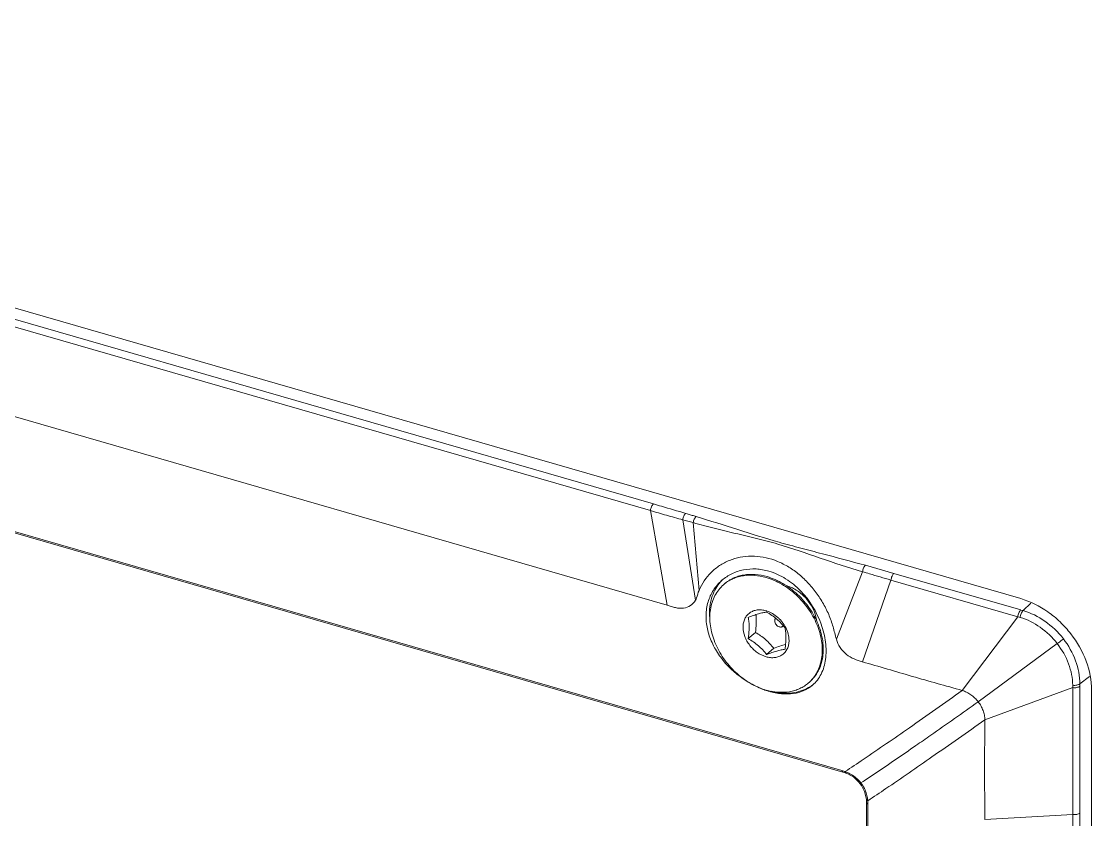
# Model space of a CAD drawing. Header units: millimetres. Extents: x 0 to 4009, y 0 to 2835.
# Drawn here: x 2814.8 to 2896.7, y 1996.7 to 2057.7 of the extents above; entities that cross this region are included whole.
import ezdxf

# ---------------------------------------------------------------- set-up
doc = ezdxf.new("R2010")
doc.units = ezdxf.units.MM
doc.layers.get('0').update_dxf_attribs({"lineweight": 13})

msp = doc.modelspace()

# ---------------------------------------------------------------- linework, layer by layer
for p, q in [((2891.261, 2013.574), (2738.424, 2057.694)), ((2766.864, 2048.612), (2863.174, 2020.81)), ((2862.948, 2020.3), (2766.638, 2048.103)), ((2763.458, 2042.161), (2864.227, 2013.071)), ((2877.573, 2000.434), (2752.321, 2036.591)), ((2877.667, 2000.314), (2752.415, 2036.471)), ((2862.948, 2020.3), (2864.227, 2013.071)), ((2866.387, 2013.446), (2865.416, 2019.598)), ((2866.663, 2014.198), (2866.214, 2019.381)), ((2879.383, 2016.124), (2881.561, 2015.501)), ((2877.165, 2010.472), (2879.164, 2015.632)), ((2879.155, 2008.745), (2881.339, 2014.995)), ((2881.339, 2014.995), (2891.034, 2012.191)), ((2881.561, 2015.501), (2891.264, 2012.703)), ((2891.263, 2012.702), (2891.44, 2012.652)), ((2891.439, 2012.652), (2892.039, 2013.226)), ((2891.034, 2012.191), (2886.793, 2006.548)), ((2891.036, 2012.192), (2891.217, 2012.138)), ((2870.426, 2010.518), (2870.972, 2010.991)), ((2894.056, 2010.133), (2888.013, 2005.686)), ((2872.379, 2009.774), (2871.832, 2009.301)), ((2896.527, 2007.621), (2895.786, 2007.051)), ((2888.522, 2004.319), (2895.243, 2006.767)), ((2895.244, 2006.768), (2895.242, 2006.95)), ((2895.247, 1997.071), (2895.243, 2006.767)), ((2895.785, 2006.875), (2895.786, 2007.051)), ((2895.787, 1997.176), (2895.785, 2006.875)), ((2896.684, 2006.585), (2896.684, 1898.786)), ((2877.889, 2000.24), (2878.033, 2000.181)), ((2879.044, 1999.481), (2879.204, 1999.588)), ((2879.204, 1999.588), (2879.284, 1999.641)), ((2879.443, 1998.354), (2879.458, 1998.227)), ((2879.458, 1998.227), (2879.458, 1998.227)), ((2879.458, 1998.227), (2879.468, 1998.008)), ((2879.468, 1917.793), (2879.468, 1998.008)), ((2879.576, 1997.853), (2879.576, 1917.638)), ((2895.247, 1997.071), (2888.514, 1996.683))]:
    msp.add_line(p, q)
for points in [[(2877.667, 2000.314), (2877.767, 2000.283), (2877.889, 2000.24)], [(2878.033, 2000.181), (2878.492, 1999.912), (2878.89, 1999.543), (2878.973, 1999.443)], [(2878.973, 1999.443), (2879.076, 1999.299), (2879.316, 1998.835), (2879.443, 1998.354)]]:
    msp.add_lwpolyline(points)
for centre, radius, start, end in [((2899.796, 2144.414), 129.465, 254.60005, 254.96601), ((2870.666, 2012.376), 3.439, 130.91355, 133.63845), ((2870.555, 2012.844), 3.012, 135.11255, 138.30468), ((2870.368, 2012.525), 2.796, 128.87051, 130.89384), ((2872.7, 2012.14), 2.499, 73.89687, 75.00681), ((2871.231, 2010.715), 2.008, 71.76499, 73.89106), ((2872.129, 2012.44), 4.668, 180.01383, 182.96513), ((2874.243, 2013.541), 7.409, 235.45783, 240.97619), ((2874.083, 2013.259), 7.085, 240.99861, 243.88633), ((2873.207, 2009.246), 2.797, 310.89415, 312.91566), ((2873.559, 2009.374), 2.997, 302.67518, 305.42254), ((2873.746, 2012.46), 6.217, 250.08395, 251.62769), ((2873.662, 2012.203), 5.947, 251.62172, 253.88727), ((2873.405, 2011.179), 4.848, 255.32925, 260.51776), ((2751.904, 2189.495), 227.233, 303.65444, 304.07693), ((2876.625, 1997.158), 3.411, 70.78003, 73.84852), ((2876.616, 1997.119), 3.451, 69.35187, 70.86126), ((2876.964, 1997.864), 2.631, 68.67112, 70.7202), ((2876.94, 1997.802), 2.698, 59.85337, 68.66419), ((2876.969, 1997.853), 2.639, 49.43866, 59.86002), ((2876.993, 1997.886), 2.598, 37.88923, 49.3694), ((2877.038, 1997.926), 2.539, 26.65453, 37.79171), ((2877.081, 1997.949), 2.49, 15.57978, 26.61979), ((2877.099, 1997.954), 2.471, 6.63894, 15.57538), ((2758.503, 2179.965), 218.461, 303.65272, 304.09217), ((2877.217, 1997.969), 2.352, 3.57515, 6.60626), ((2876.585, 1997.849), 2.992, 3.43463, 5.11875), ((2876.509, 1997.842), 3.068, 1.84873, 3.49335), ((2876.813, 1997.853), 2.763, 0.00208, 1.82479)]:
    msp.add_arc(centre, radius, start, end)
for points, knots in [([(2863.175, 2020.81), (2863.147, 2020.783), (2863.094, 2020.714), (2863.005, 2020.547), (2862.963, 2020.401), (2862.948, 2020.3)], [0, 0, 0, 0, 0.20739, 0.461132, 1, 1, 1, 1]), ([(2863.176, 2020.811), (2863.382, 2020.751), (2864.206, 2020.513), (2865.03, 2020.272), (2865.646, 2020.087)], [0, 0, 0, 0, 0.25033, 1, 1, 1, 1]), ([(2862.948, 2020.3), (2863.361, 2020.184), (2864.181, 2019.942), (2865.005, 2019.711), (2865.416, 2019.598)], [0, 0, 0, 0, 0.501339, 1, 1, 1, 1]), ([(2865.416, 2019.598), (2865.432, 2019.695), (2865.475, 2019.836), (2865.565, 2019.995), (2865.619, 2020.061), (2865.647, 2020.087)], [0, 0, 0, 0, 0.539404, 0.792023, 1, 1, 1, 1]), ([(2865.648, 2020.088), (2865.713, 2020.067), (2865.878, 2020.014), (2866.145, 2019.939), (2866.345, 2019.879), (2866.445, 2019.849)], [0, 0, 0, 0, 0.247744, 0.624462, 1, 1, 1, 1]), ([(2866.214, 2019.381), (2866.232, 2019.474), (2866.275, 2019.608), (2866.364, 2019.759), (2866.416, 2019.822), (2866.443, 2019.847)], [0, 0, 0, 0, 0.538962, 0.790818, 1, 1, 1, 1]), ([(2866.214, 2019.381), (2866.748, 2019.237), (2867.819, 2018.954), (2869.438, 2018.556), (2871.072, 2018.184), (2873.254, 2017.616), (2875.916, 2016.646), (2878.078, 2015.964), (2879.164, 2015.632)], [0, 0, 0, 0, 0.123166, 0.24633, 0.370625, 0.495916, 0.747434, 1, 1, 1, 1]), ([(2866.445, 2019.849), (2867.502, 2019.517), (2869.623, 2018.868), (2872.272, 2018.008), (2874.443, 2017.429), (2876.642, 2016.865), (2878.287, 2016.417), (2879.383, 2016.124)], [0, 0, 0, 0, 0.246844, 0.494125, 0.620248, 0.747178, 1, 1, 1, 1]), ([(2866.663, 2014.198), (2866.879, 2014.708), (2867.362, 2015.419), (2868.227, 2016.125), (2868.979, 2016.518), (2869.804, 2016.761), (2870.678, 2016.849), (2871.576, 2016.768), (2872.47, 2016.523), (2873.336, 2016.123), (2874.152, 2015.581), (2874.899, 2014.912), (2875.558, 2014.136), (2876.129, 2013.285), (2876.522, 2012.526), (2876.764, 2011.897), (2876.96, 2011.266), (2877.08, 2010.788), (2877.165, 2010.472)], [0, 0, 0, 0, 0.111923, 0.167997, 0.224533, 0.281993, 0.340661, 0.400903, 0.462962, 0.526918, 0.592733, 0.660084, 0.728585, 0.797833, 0.866664, 0.900509, 0.933963, 1, 1, 1, 1]), ([(2872.011, 2015.669), (2871.69, 2015.762), (2871.039, 2015.876), (2870.065, 2015.812), (2869.166, 2015.516), (2868.644, 2015.174), (2868.414, 2014.975)], [0, 0, 0, 0, 0.262823, 0.515482, 0.760085, 1, 1, 1, 1]), ([(2879.164, 2015.632), (2879.18, 2015.729), (2879.22, 2015.869), (2879.305, 2016.029), (2879.355, 2016.096), (2879.381, 2016.122)], [0, 0, 0, 0, 0.542799, 0.794612, 1, 1, 1, 1]), ([(2871.863, 2015.251), (2871.565, 2015.336), (2870.97, 2015.449), (2870.222, 2015.421), (2869.668, 2015.292), (2869.283, 2015.146), (2868.927, 2014.952), (2868.712, 2014.791), (2868.612, 2014.704)], [0, 0, 0, 0, 0.270674, 0.525063, 0.647129, 0.766407, 0.883714, 1, 1, 1, 1]), ([(2868.613, 2014.702), (2868.713, 2014.784), (2868.927, 2014.933), (2869.278, 2015.111), (2869.655, 2015.244), (2870.196, 2015.36), (2870.922, 2015.38), (2871.499, 2015.269), (2871.788, 2015.186)], [0, 0, 0, 0, 0.11616, 0.233513, 0.352928, 0.47515, 0.729682, 1, 1, 1, 1]), ([(2871.788, 2015.186), (2872.205, 2015.065), (2872.819, 2014.796), (2873.565, 2014.304), (2874.098, 2013.862), (2874.586, 2013.362), (2875.018, 2012.813), (2875.387, 2012.226), (2875.685, 2011.612), (2875.906, 2010.984), (2876.046, 2010.353), (2876.101, 2009.732), (2876.071, 2009.133), (2875.956, 2008.568), (2875.757, 2008.048), (2875.478, 2007.584), (2875.24, 2007.318), (2875.112, 2007.198)], [0, 0, 0, 0, 0.128198, 0.195122, 0.263233, 0.33197, 0.400742, 0.468955, 0.536044, 0.601509, 0.664945, 0.726076, 0.784789, 0.841157, 0.895462, 0.94819, 1, 1, 1, 1]), ([(2875.113, 2007.197), (2875.247, 2007.313), (2875.496, 2007.574), (2875.792, 2008.033), (2876.006, 2008.551), (2876.135, 2009.116), (2876.177, 2009.718), (2876.132, 2010.344), (2875.999, 2010.982), (2875.784, 2011.619), (2875.489, 2012.241), (2875.121, 2012.838), (2874.688, 2013.396), (2874.197, 2013.905), (2873.659, 2014.354), (2872.906, 2014.854), (2872.285, 2015.129), (2871.863, 2015.251)], [0, 0, 0, 0, 0.05183, 0.104458, 0.158586, 0.214743, 0.27325, 0.33421, 0.397528, 0.46294, 0.53004, 0.598324, 0.667217, 0.736111, 0.804397, 0.871501, 1, 1, 1, 1]), ([(2875.353, 2006.962), (2875.486, 2007.077), (2875.732, 2007.339), (2876.126, 2007.978), (2876.401, 2008.966), (2876.382, 2010.282), (2875.92, 2012.145), (2874.86, 2013.881), (2873.342, 2015.133), (2872.46, 2015.54), (2872.011, 2015.669)], [0, 0, 0, 0, 0.04866, 0.09875, 0.206494, 0.327279, 0.459225, 0.735136, 0.870733, 1, 1, 1, 1]), ([(2879.164, 2015.632), (2879.345, 2015.577), (2880.068, 2015.359), (2880.793, 2015.15), (2881.336, 2014.993)], [0, 0, 0, 0, 0.250877, 1, 1, 1, 1]), ([(2881.564, 2015.504), (2881.502, 2015.443), (2881.406, 2015.276), (2881.353, 2015.095), (2881.339, 2014.995)], [0, 0, 0, 0, 0.461016, 1, 1, 1, 1]), ([(2866.387, 2013.446), (2866.419, 2013.502), (2866.529, 2013.748), (2866.584, 2014.012), (2866.663, 2014.198)], [0, 0, 0, 0, 0.244135, 1, 1, 1, 1]), ([(2868.293, 2014.865), (2868.06, 2014.643), (2867.652, 2014.126), (2867.275, 2013.2), (2867.155, 2012.173), (2867.296, 2011.106), (2867.688, 2010.051), (2868.507, 2008.721), (2869.387, 2007.888), (2870.041, 2007.438)], [0, 0, 0, 0, 0.11087, 0.223782, 0.340797, 0.463348, 0.591929, 0.725818, 1, 1, 1, 1]), ([(2867.461, 2012.439), (2867.461, 2012.888), (2867.56, 2013.559), (2867.922, 2014.352), (2868.169, 2014.694), (2868.306, 2014.848)], [0, 0, 0, 0, 0.517737, 0.76218, 1, 1, 1, 1]), ([(2871.788, 2006.586), (2871.365, 2006.708), (2870.744, 2006.982), (2869.991, 2007.482), (2869.453, 2007.931), (2868.963, 2008.44), (2868.529, 2008.998), (2868.161, 2009.595), (2867.866, 2010.218), (2867.651, 2010.854), (2867.519, 2011.492), (2867.473, 2012.118), (2867.515, 2012.72), (2867.644, 2013.286), (2867.859, 2013.803), (2868.155, 2014.262), (2868.403, 2014.523), (2868.537, 2014.639)], [0, 0, 0, 0, 0.128499, 0.195602, 0.263889, 0.332782, 0.401676, 0.46996, 0.537062, 0.602473, 0.665792, 0.726752, 0.785258, 0.841415, 0.895542, 0.94817, 1, 1, 1, 1]), ([(2875.634, 2011.96), (2875.551, 2012.546), (2875.116, 2013.404), (2874.22, 2014.196), (2873.672, 2014.461), (2873.393, 2014.542)], [0, 0, 0, 0, 0.497684, 0.755531, 1, 1, 1, 1]), ([(2864.227, 2013.071), (2864.333, 2013.041), (2864.543, 2012.974), (2864.855, 2012.88), (2865.169, 2012.826), (2865.566, 2012.833), (2866.034, 2012.991), (2866.295, 2013.284), (2866.387, 2013.446)], [0, 0, 0, 0, 0.137661, 0.274562, 0.406895, 0.532761, 0.76785, 1, 1, 1, 1]), ([(2896.684, 2006.585), (2896.684, 2007.329), (2896.366, 2008.881), (2895.383, 2010.604), (2894.298, 2011.809), (2893.075, 2012.82), (2892.001, 2013.361), (2891.261, 2013.574)], [0, 0, 0, 0, 0.237854, 0.494024, 0.624735, 0.754054, 1, 1, 1, 1]), ([(2871.788, 2012.643), (2871.676, 2012.676), (2871.452, 2012.72), (2871.119, 2012.717), (2870.81, 2012.643), (2870.538, 2012.499), (2870.315, 2012.291), (2870.15, 2012.029), (2870.051, 2011.723), (2870.03, 2011.505), (2870.03, 2011.393)], [0, 0, 0, 0, 0.136999, 0.266428, 0.389247, 0.50766, 0.62481, 0.744133, 0.86857, 1, 1, 1, 1]), ([(2871.832, 2012.548), (2871.734, 2012.533), (2871.522, 2012.494), (2871.186, 2012.407), (2870.816, 2012.287), (2870.559, 2012.193), (2870.426, 2012.142)], [0, 0, 0, 0, 0.204428, 0.440769, 0.709115, 1, 1, 1, 1]), ([(2873.239, 2011.33), (2873.145, 2011.45), (2872.947, 2011.685), (2872.612, 2012.01), (2872.237, 2012.299), (2871.969, 2012.468), (2871.832, 2012.548)], [0, 0, 0, 0, 0.243221, 0.492743, 0.746206, 1, 1, 1, 1]), ([(2873.295, 2011.355), (2873.219, 2011.503), (2873.084, 2011.714), (2872.867, 2011.967), (2872.629, 2012.198), (2872.301, 2012.437), (2872.008, 2012.572), (2871.859, 2012.621)], [0, 0, 0, 0, 0.253603, 0.381676, 0.509374, 0.760021, 1, 1, 1, 1]), ([(2891.035, 2012.19), (2891.049, 2012.291), (2891.091, 2012.437), (2891.18, 2012.605), (2891.234, 2012.675), (2891.263, 2012.702)], [0, 0, 0, 0, 0.539284, 0.788782, 1, 1, 1, 1]), ([(2891.217, 2012.138), (2891.231, 2012.239), (2891.271, 2012.386), (2891.359, 2012.554), (2891.412, 2012.625), (2891.44, 2012.652)], [0, 0, 0, 0, 0.53768, 0.792173, 1, 1, 1, 1]), ([(2891.44, 2012.652), (2892.035, 2012.485), (2893.195, 2011.909), (2894.124, 2011.015), (2894.523, 2010.5)], [0, 0, 0, 0, 0.487147, 1, 1, 1, 1]), ([(2870.426, 2012.142), (2870.449, 2012.025), (2870.487, 2011.776), (2870.499, 2011.524), (2870.499, 2011.393)], [0, 0, 0, 0, 0.477229, 1, 1, 1, 1]), ([(2871.045, 2011.866), (2871.045, 2011.796), (2871.037, 2011.503), (2871.004, 2011.212), (2870.972, 2010.991)], [0, 0, 0, 0, 0.239407, 1, 1, 1, 1]), ([(2871.015, 2012.351), (2871.02, 2012.312), (2871.038, 2012.151), (2871.045, 2011.989), (2871.045, 2011.866)], [0, 0, 0, 0, 0.239252, 1, 1, 1, 1]), ([(2872.451, 2011.866), (2872.451, 2011.904), (2872.46, 2011.961), (2872.494, 2012.026), (2872.517, 2012.054), (2872.53, 2012.065)], [0, 0, 0, 0, 0.51828, 0.762133, 1, 1, 1, 1]), ([(2872.803, 2011.413), (2872.755, 2011.427), (2872.661, 2011.474), (2872.548, 2011.583), (2872.472, 2011.717), (2872.451, 2011.818), (2872.451, 2011.866)], [0, 0, 0, 0, 0.246106, 0.505616, 0.761983, 1, 1, 1, 1]), ([(2891.217, 2012.138), (2891.765, 2011.974), (2892.832, 2011.434), (2893.688, 2010.607), (2894.056, 2010.132)], [0, 0, 0, 0, 0.487886, 1, 1, 1, 1]), ([(2870.03, 2011.393), (2870.03, 2011.152), (2870.106, 2010.779), (2870.319, 2010.324), (2870.538, 2009.995), (2870.804, 2009.7), (2871.2, 2009.372), (2871.548, 2009.197), (2871.788, 2009.128)], [0, 0, 0, 0, 0.237649, 0.364578, 0.494405, 0.625031, 0.754273, 1, 1, 1, 1]), ([(2870.499, 2011.393), (2870.499, 2011.323), (2870.491, 2011.03), (2870.458, 2010.739), (2870.426, 2010.518)], [0, 0, 0, 0, 0.239411, 1, 1, 1, 1]), ([(2872.379, 2009.774), (2872.285, 2009.893), (2872.087, 2010.129), (2871.752, 2010.454), (2871.377, 2010.742), (2871.109, 2010.911), (2870.972, 2010.991)], [0, 0, 0, 0, 0.243221, 0.492743, 0.746206, 1, 1, 1, 1]), ([(2873.103, 2011.495), (2873.087, 2011.474), (2873.049, 2011.437), (2872.974, 2011.404), (2872.889, 2011.395), (2872.831, 2011.405), (2872.803, 2011.413)], [0, 0, 0, 0, 0.235089, 0.474254, 0.727492, 1, 1, 1, 1]), ([(2873.311, 2010.581), (2873.311, 2010.713), (2873.299, 2010.964), (2873.262, 2011.213), (2873.239, 2011.33)], [0, 0, 0, 0, 0.52277, 1, 1, 1, 1]), ([(2873.546, 2010.378), (2873.546, 2010.542), (2873.498, 2010.882), (2873.374, 2011.2), (2873.295, 2011.355)], [0, 0, 0, 0, 0.484404, 1, 1, 1, 1]), ([(2870.426, 2010.518), (2870.563, 2010.438), (2870.831, 2010.269), (2871.206, 2009.981), (2871.541, 2009.656), (2871.739, 2009.42), (2871.832, 2009.301)], [0, 0, 0, 0, 0.253794, 0.507257, 0.756779, 1, 1, 1, 1]), ([(2871.788, 2009.128), (2871.9, 2009.096), (2872.123, 2009.052), (2872.456, 2009.055), (2872.765, 2009.129), (2873.038, 2009.272), (2873.261, 2009.48), (2873.425, 2009.743), (2873.525, 2010.048), (2873.546, 2010.267), (2873.546, 2010.378)], [0, 0, 0, 0, 0.136999, 0.266428, 0.389247, 0.50766, 0.62481, 0.744133, 0.86857, 1, 1, 1, 1]), ([(2873.285, 2010.076), (2873.139, 2010.037), (2872.835, 2009.943), (2872.535, 2009.833), (2872.379, 2009.774)], [0, 0, 0, 0, 0.473383, 1, 1, 1, 1]), ([(2873.239, 2009.707), (2873.25, 2009.782), (2873.288, 2010.072), (2873.311, 2010.364), (2873.311, 2010.581)], [0, 0, 0, 0, 0.258897, 1, 1, 1, 1]), ([(2877.165, 2010.472), (2877.224, 2010.246), (2877.431, 2009.813), (2877.907, 2009.284), (2878.513, 2008.941), (2878.941, 2008.803), (2879.151, 2008.743)], [0, 0, 0, 0, 0.25345, 0.512268, 0.761928, 1, 1, 1, 1]), ([(2894.523, 2010.5), (2894.491, 2010.473), (2894.338, 2010.347), (2894.181, 2010.225), (2894.056, 2010.132)], [0, 0, 0, 0, 0.2128, 1, 1, 1, 1]), ([(2894.056, 2010.132), (2894.419, 2009.664), (2894.998, 2008.652), (2895.237, 2007.504), (2895.242, 2006.95)], [0, 0, 0, 0, 0.517267, 1, 1, 1, 1]), ([(2895.786, 2007.051), (2895.79, 2007.649), (2895.541, 2008.896), (2894.917, 2009.992), (2894.523, 2010.5)], [0, 0, 0, 0, 0.481958, 1, 1, 1, 1]), ([(2871.832, 2009.301), (2871.965, 2009.351), (2872.222, 2009.446), (2872.592, 2009.566), (2872.928, 2009.652), (2873.14, 2009.692), (2873.239, 2009.707)], [0, 0, 0, 0, 0.290885, 0.559231, 0.795572, 1, 1, 1, 1]), ([(2879.155, 2008.745), (2880.429, 2008.381), (2882.332, 2007.806), (2884.881, 2007.082), (2886.157, 2006.729), (2886.793, 2006.548)], [0, 0, 0, 0, 0.500318, 0.750219, 1, 1, 1, 1]), ([(2870.964, 2006.897), (2871.019, 2006.87), (2871.237, 2006.767), (2871.46, 2006.675), (2871.629, 2006.614)], [0, 0, 0, 0, 0.253477, 1, 1, 1, 1]), ([(2875.038, 2007.132), (2874.938, 2007.045), (2874.723, 2006.884), (2874.367, 2006.69), (2873.982, 2006.545), (2873.428, 2006.415), (2872.681, 2006.388), (2872.085, 2006.5), (2871.788, 2006.586)], [0, 0, 0, 0, 0.116286, 0.233593, 0.352869, 0.474934, 0.729324, 1, 1, 1, 1]), ([(2872.011, 2006.489), (2872.327, 2006.398), (2872.948, 2006.274), (2873.862, 2006.281), (2874.686, 2006.499), (2875.154, 2006.789), (2875.353, 2006.962)], [0, 0, 0, 0, 0.280588, 0.537994, 0.774799, 1, 1, 1, 1]), ([(2875.177, 2006.851), (2875, 2006.737), (2874.615, 2006.544), (2873.755, 2006.309), (2873.06, 2006.322), (2872.606, 2006.397)], [0, 0, 0, 0, 0.237253, 0.481437, 1, 1, 1, 1]), ([(2895.242, 2006.95), (2895.344, 2006.937), (2895.496, 2006.939), (2895.678, 2006.989), (2895.755, 2007.028), (2895.786, 2007.051)], [0, 0, 0, 0, 0.543521, 0.795003, 1, 1, 1, 1]), ([(2895.243, 2006.767), (2895.344, 2006.755), (2895.533, 2006.76), (2895.718, 2006.823), (2895.785, 2006.875)], [0, 0, 0, 0, 0.544345, 1, 1, 1, 1]), ([(2886.791, 2006.548), (2885.448, 2005.593), (2882.936, 2003.822), (2880.404, 2002.08), (2879.224, 2001.281)], [0, 0, 0, 0, 0.536335, 1, 1, 1, 1]), ([(2888.013, 2005.686), (2887.932, 2005.788), (2887.757, 2005.981), (2887.461, 2006.23), (2887.137, 2006.423), (2886.906, 2006.51), (2886.791, 2006.547)], [0, 0, 0, 0, 0.257712, 0.513172, 0.761391, 1, 1, 1, 1]), ([(2883.253, 2002.343), (2883.629, 2002.604), (2885.221, 2003.71), (2886.806, 2004.827), (2888.012, 2005.686)], [0, 0, 0, 0, 0.236168, 1, 1, 1, 1]), ([(2888.012, 2005.686), (2888.091, 2005.583), (2888.233, 2005.368), (2888.396, 2005.025), (2888.496, 2004.672), (2888.518, 2004.434), (2888.522, 2004.318)], [0, 0, 0, 0, 0.262026, 0.518885, 0.765333, 1, 1, 1, 1]), ([(2880.956, 1999.05), (2882.136, 1999.848), (2884.667, 2001.591), (2887.179, 2003.362), (2888.522, 2004.317)], [0, 0, 0, 0, 0.463664, 1, 1, 1, 1]), ([(2888.522, 2004.319), (2888.52, 2003.683), (2888.505, 2002.411), (2888.493, 1999.866), (2888.518, 1997.957), (2888.514, 1996.683)], [0, 0, 0, 0, 0.249791, 0.499696, 1, 1, 1, 1]), ([(2879.284, 1999.642), (2879.59, 1999.845), (2880.919, 2000.737), (2882.24, 2001.641), (2883.253, 2002.343)], [0, 0, 0, 0, 0.229695, 1, 1, 1, 1]), ([(2877.667, 2000.314), (2877.656, 2000.317), (2877.609, 2000.342), (2877.584, 2000.395), (2877.573, 2000.434)], [0, 0, 0, 0, 0.216737, 1, 1, 1, 1]), ([(2877.889, 2000.24), (2877.882, 2000.243), (2877.846, 2000.268), (2877.837, 2000.314), (2877.833, 2000.347)], [0, 0, 0, 0, 0.199841, 1, 1, 1, 1]), ([(2878.973, 1999.443), (2878.975, 1999.441), (2878.984, 1999.445), (2878.996, 1999.451), (2879.019, 1999.465), (2879.035, 1999.475), (2879.044, 1999.481)], [0, 0, 0, 0, 0.082193, 0.283046, 0.593559, 1, 1, 1, 1]), ([(2879.458, 1998.227), (2879.459, 1998.216), (2879.476, 1998.164), (2879.526, 1998.133), (2879.564, 1998.116)], [0, 0, 0, 0, 0.208895, 1, 1, 1, 1]), ([(2879.576, 1997.853), (2879.546, 1997.872), (2879.495, 1997.914), (2879.468, 1997.979), (2879.468, 1998.008)], [0, 0, 0, 0, 0.54724, 1, 1, 1, 1]), ([(2895.246, 1997.068), (2895.245, 1996.887), (2895.245, 1996.162), (2895.249, 1995.436), (2895.259, 1994.892)], [0, 0, 0, 0, 0.249258, 1, 1, 1, 1]), ([(2895.248, 1997.071), (2895.348, 1997.058), (2895.536, 1997.063), (2895.72, 1997.125), (2895.787, 1997.176)], [0, 0, 0, 0, 0.543296, 1, 1, 1, 1]), ([(2895.774, 1994.993), (2895.778, 1995.176), (2895.785, 1995.631), (2895.783, 1996.359), (2895.785, 1996.903), (2895.787, 1997.176)], [0, 0, 0, 0, 0.25157, 0.62552, 1, 1, 1, 1])]:
    msp.add_open_spline(points, degree=3, knots=knots)

doc.saveas('drawing.dxf')
